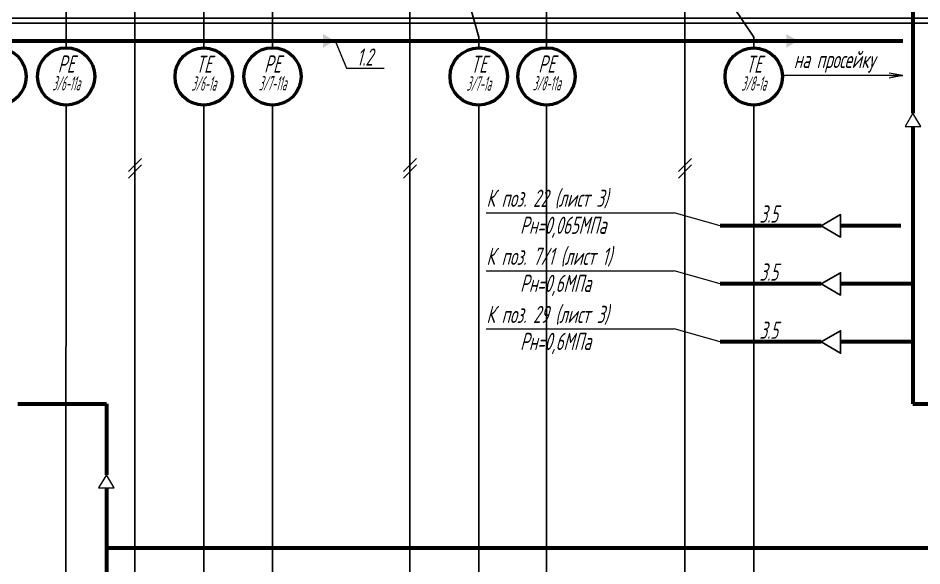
# Model space of a CAD drawing. Header units: millimetres. Extents: x -680 to 9204, y -4430 to 7779.
# Drawn here: x 4000.2 to 4158, y 6201.4 to 6296.9 of the extents above; entities that cross this region are included whole.
import ezdxf
from ezdxf.enums import TextEntityAlignment as Align

# ---------------------------------------------------------------- set-up
doc = ezdxf.new("R2010")
doc.units = ezdxf.units.MM
for name, color, linetype, lineweight in [('1', 4, 'Continuous', 15), ('Выноска', 137, 'Continuous', 20), ('Датчики', 31, 'Continuous', 50), ('Связи', 95, 'Continuous', 25), ('Текст_КИП', 2, 'Continuous', 25), ('Трубопроводы', 7, 'Continuous', 60)]:
    doc.layers.add(name, color=color, linetype=linetype, lineweight=lineweight)
doc.layers.add('Слой М50', color=3, linetype='Continuous')
doc.styles.add('Simplex', font='simplex.shx', dxfattribs={"width": 0.7, "oblique": 15})

# ---------------------------------------------------------------- blocks, each defined once
blk = doc.blocks.new('A$C46135D97')
at = {"layer": '1', "color": 7}
for p, q in [((1.42, 2.56), (-0.08, 0.06)), ((2.92, 0.06), (1.42, 2.56)), ((-0.08, 0.06), (2.92, 0.06))]:
    blk.add_line(p, q, dxfattribs=at)
blk = doc.blocks.new('T5S')
at = {"layer": '1'}
blk.add_solid([(0, 1.5), (0, -1.5), (2.5, 0)], dxfattribs=at)

msp = doc.modelspace()

# ---------------------------------------------------------------- linework, layer by layer
for p, q in [((3825.129, 6296.93), (4455.658, 6296.93)), ((3825.129, 6296.042), (4455.658, 6296.042)), ((4019.451, 6270.149), (4021.76, 6272.458)), ((4019.451, 6269.02), (4021.76, 6271.329)), ((4067.451, 6270.149), (4069.76, 6272.458)), ((4067.451, 6269.02), (4069.76, 6271.329)), ((4115.451, 6270.149), (4117.76, 6272.458)), ((4115.451, 6269.02), (4117.76, 6271.329))]:
    msp.add_line(p, q)
for points in [[(4140.391, 6260.707), (4143.781, 6258.75), (4143.781, 6262.664)], [(4140.39, 6250.577), (4143.779, 6248.619), (4143.779, 6252.534)], [(4140.39, 6240.446), (4143.779, 6238.489), (4143.779, 6242.403)]]:
    msp.add_lwpolyline(points, close=True)
at = {"layer": 'Выноска', "color": 6}
for p, q in [((4055.575, 6292.959), (4057.552, 6288.188)), ((4057.552, 6288.188), (4064.088, 6288.188)), ((4154.612, 6286.933), (4133.823, 6286.933)), ((4154.612, 6286.933), (4152.22, 6286.466)), ((4154.612, 6286.933), (4152.245, 6287.328)), ((4152.452, 6286.933), (4154.612, 6286.933)), ((4081.933, 6262.982), (4114.734, 6262.982)), ((4122.763, 6260.705), (4114.734, 6262.982)), ((4081.932, 6252.852), (4114.733, 6252.852)), ((4122.762, 6250.575), (4114.733, 6252.852)), ((4081.932, 6242.722), (4114.733, 6242.722)), ((4122.762, 6240.445), (4114.733, 6242.722))]:
    msp.add_line(p, q, dxfattribs=at)
at = {"layer": 'Датчики'}
for centre in [(3996.605, 6286.731), (4008.599, 6286.762), (4032.605, 6286.731), (4044.605, 6286.762), (4080.605, 6286.731), (4092.451, 6286.762), (4128.605, 6286.731)]:
    msp.add_circle(centre, 5, dxfattribs=at)
at = {"layer": 'Связи'}
for p, q in [((4068.605, 6335.855), (4068.605, 5973.394)), ((4116.605, 6336.033), (4116.605, 5973.394)), ((4020.605, 6334.659), (4020.605, 5973.394)), ((4008.605, 6301.136), (4008.605, 6291.762)), ((4044.605, 6301.136), (4044.605, 6291.762)), ((4092.439, 6301.136), (4092.439, 6291.762)), ((4032.605, 6298.996), (4032.605, 6291.731)), ((4079.095, 6298.94), (4080.605, 6293.593)), ((4125.01, 6298.94), (4128.605, 6293.593)), ((4080.605, 6293.593), (4080.605, 6291.731)), ((4128.605, 6293.593), (4128.605, 6291.731)), ((4008.599, 6281.762), (4008.451, 5993.698)), ((4032.605, 6281.731), (4032.605, 5940.191)), ((4044.605, 6281.762), (4044.605, 5993.698)), ((4080.605, 6281.731), (4080.605, 5940.191)), ((4092.463, 6281.762), (4092.451, 5993.698)), ((4128.605, 6281.731), (4128.605, 5940.191))]:
    msp.add_line(p, q, dxfattribs=at)
at = {"layer": 'Трубопроводы', "color": 4}
for p, q in [((4156.397, 6325.369), (4156.397, 6280.324)), ((4156.397, 6278.044), (4156.397, 6229.648)), ((4140.393, 6260.705), (4122.763, 6260.705)), ((4154.305, 6260.706), (4143.781, 6260.707)), ((4140.392, 6250.575), (4122.762, 6250.575)), ((4156.397, 6250.575), (4143.779, 6250.577)), ((4140.392, 6240.445), (4122.762, 6240.445)), ((4156.397, 6240.445), (4143.779, 6240.446)), ((4000.18, 6229.648), (4015.613, 6229.648)), ((4015.613, 6229.648), (4015.613, 6217.298)), ((4156.397, 6229.648), (4397.523, 6229.648)), ((4015.613, 6215.018), (4015.613, 6193.387)), ((4397.519, 6204.507), (4015.613, 6204.507))]:
    msp.add_line(p, q, dxfattribs=at)
at = {"layer": 'Трубопроводы'}
msp.add_line((3958.805, 6292.959), (4154.661, 6292.959), dxfattribs=at)

# ---------------------------------------------------------------- block references
at = {"xscale": 0.7999999999992724, "yscale": 0.7999999999992724, "zscale": 0.7999999999992724}
for p in [(4053.433, 6292.959), (4053.433, 6292.959), (4134.326, 6292.959), (4134.326, 6292.959)]:
    msp.add_blockref('T5S', p, dxfattribs=at)
at = {"linetype": 'Continuous', "xscale": 0.9120000000002619, "yscale": 0.9120000000002619, "zscale": 0.9120000000002619}
for p in [(4155.1, 6277.99), (4014.316, 6214.964)]:
    msp.add_blockref('A$C46135D97', p, dxfattribs=at)

# ---------------------------------------------------------------- texts
at = {"layer": 'Слой М50', "style": 'Simplex', "oblique": 15, "width": 0.6}
for s, p in [('1.2', (4059.316, 6288.64)), ('на просейку', (4135.613, 6288.208)), ('К поз. 22 (лист 3)', (4081.96, 6264.014)), ('3.5', (4129.604, 6261.259)), ('Рн=0,065МПа', (4087.833, 6259.305)), ('К поз. 7/1 (лист 1)', (4081.959, 6253.884)), ('3.5', (4129.603, 6251.129)), ('Рн=0,6МПа', (4087.832, 6249.174)), ('К поз. 29 (лист 3)', (4081.959, 6243.754)), ('3.5', (4129.603, 6240.998)), ('Рн=0,6МПа', (4087.832, 6239.044))]:
    msp.add_text(s, height=3, dxfattribs=at).set_placement(p)
at = {"layer": 'Текст_КИП', "style": 'Simplex', "oblique": 15, "width": 0.6}
for s, p in [('PЕ', (4008.599, 6287.418)), ('TE', (4032.605, 6287.387)), ('PЕ', (4044.605, 6287.418)), ('TE', (4080.592, 6287.387)), ('PЕ', (4092.472, 6287.418)), ('TE', (4128.605, 6287.387))]:
    msp.add_text(s, height=3, dxfattribs=at).set_placement(p, align=Align.CENTER)
at = {"layer": 'Текст_КИП', "color": 4, "style": 'Simplex', "oblique": 15, "width": 0.4}
for s, p in [('3/6-11а', (4008.599, 6284.309)), ('3/6-1а', (4032.605, 6284.278)), ('3/7-11а', (4044.605, 6284.309)), ('3/7-1а', (4080.605, 6284.278)), ('3/8-11а', (4092.451, 6284.309)), ('3/8-1а', (4128.605, 6284.278))]:
    msp.add_text(s, height=2.5, dxfattribs=at).set_placement(p, align=Align.CENTER)

doc.saveas('drawing.dxf')
